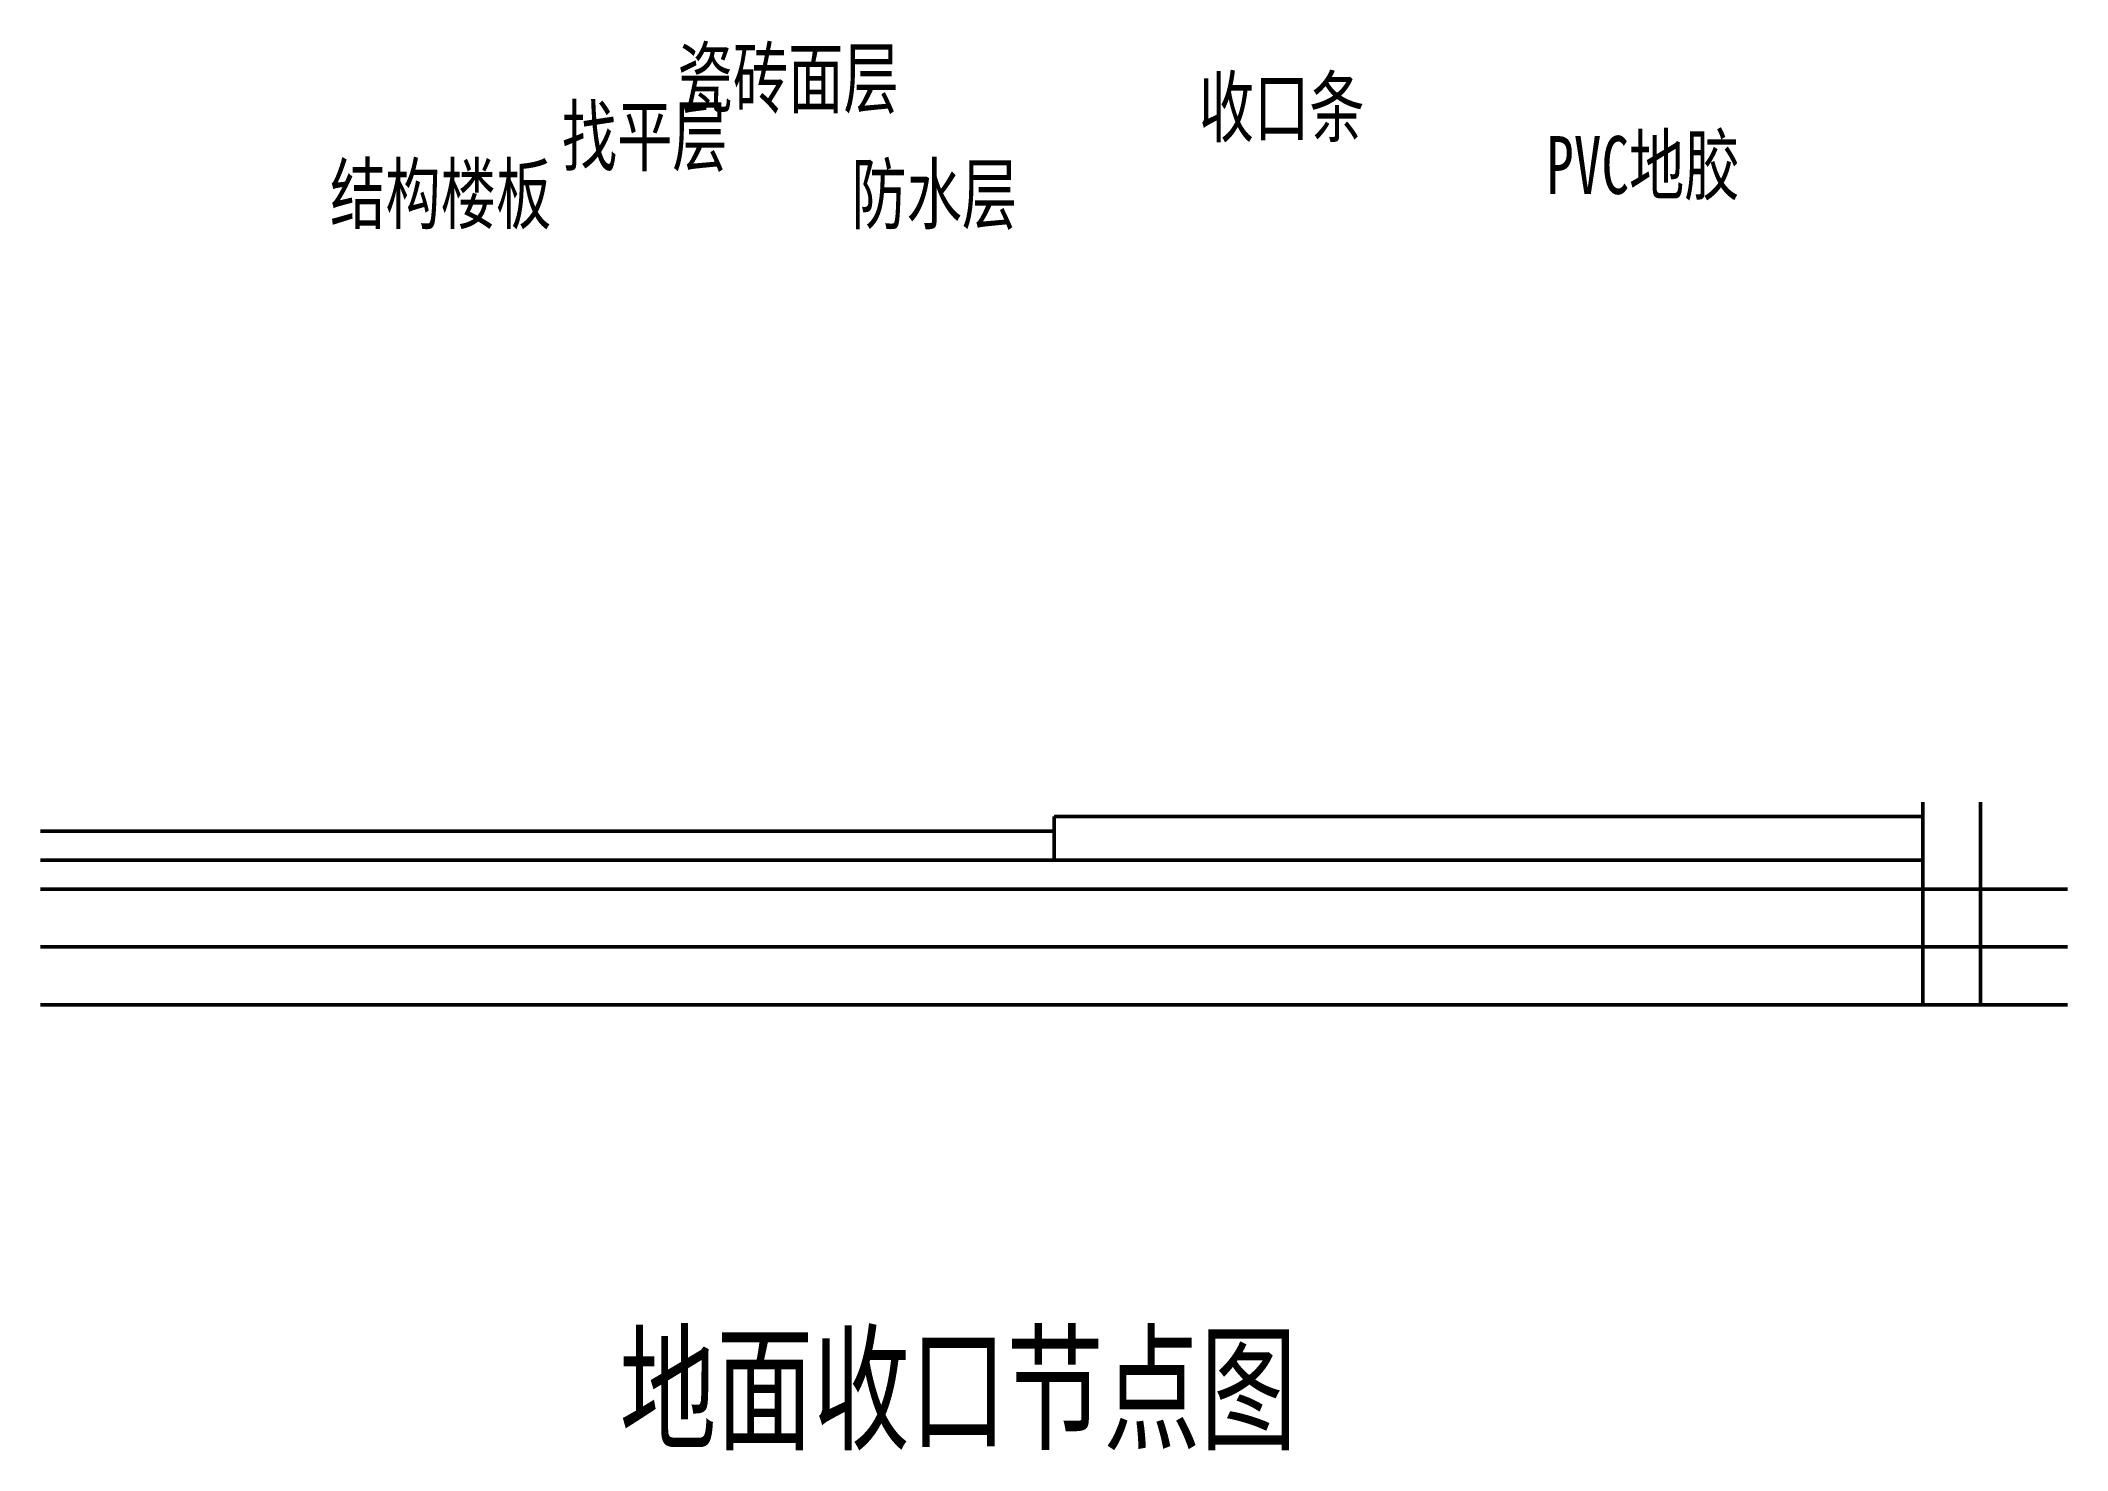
# Model space of a CAD drawing. Header units: millimetres. Extents: x 0 to 7000, y -1539 to 3330.
import ezdxf

# ---------------------------------------------------------------- set-up
doc = ezdxf.new("R2010")
doc.units = ezdxf.units.MM
doc.layers.add('TEXT', color=2, linetype='Continuous', lineweight=9)
doc.layers.add('WALL', color=7, linetype='Continuous', lineweight=50)
doc.styles.add('HEI', font='simhei.ttf')

msp = doc.modelspace()

# ---------------------------------------------------------------- linework, layer by layer
at = {"layer": 'WALL'}
for p, q in [((6500, 0), (6500, 700)), ((6700, 0), (6700, 700)), ((3500, 650), (6500, 650)), ((3500, 500), (3500, 650)), ((0, 600), (3500, 600)), ((0, 500), (6500, 500)), ((0, 400), (7000, 400)), ((0, 200), (7000, 200)), ((0, 0), (7000, 0))]:
    msp.add_line(p, q, dxfattribs=at)

# ---------------------------------------------------------------- texts
at = {"layer": 'TEXT', "style": 'HEI', "width": 0.7}
for s, height, p in [('瓷砖面层', 200, (2200, 3100)), ('收口条', 200, (4000, 3000)), ('找平层', 200, (1800, 2900)), ('PVC地胶', 200, (5200, 2800)), ('结构楼板', 200, (1000, 2700)), ('防水层', 200, (2800, 2700)), ('地面收口节点图', 350, (2000, -1500))]:
    msp.add_text(s, height=height, dxfattribs=at).set_placement(p)

doc.saveas('drawing.dxf')
